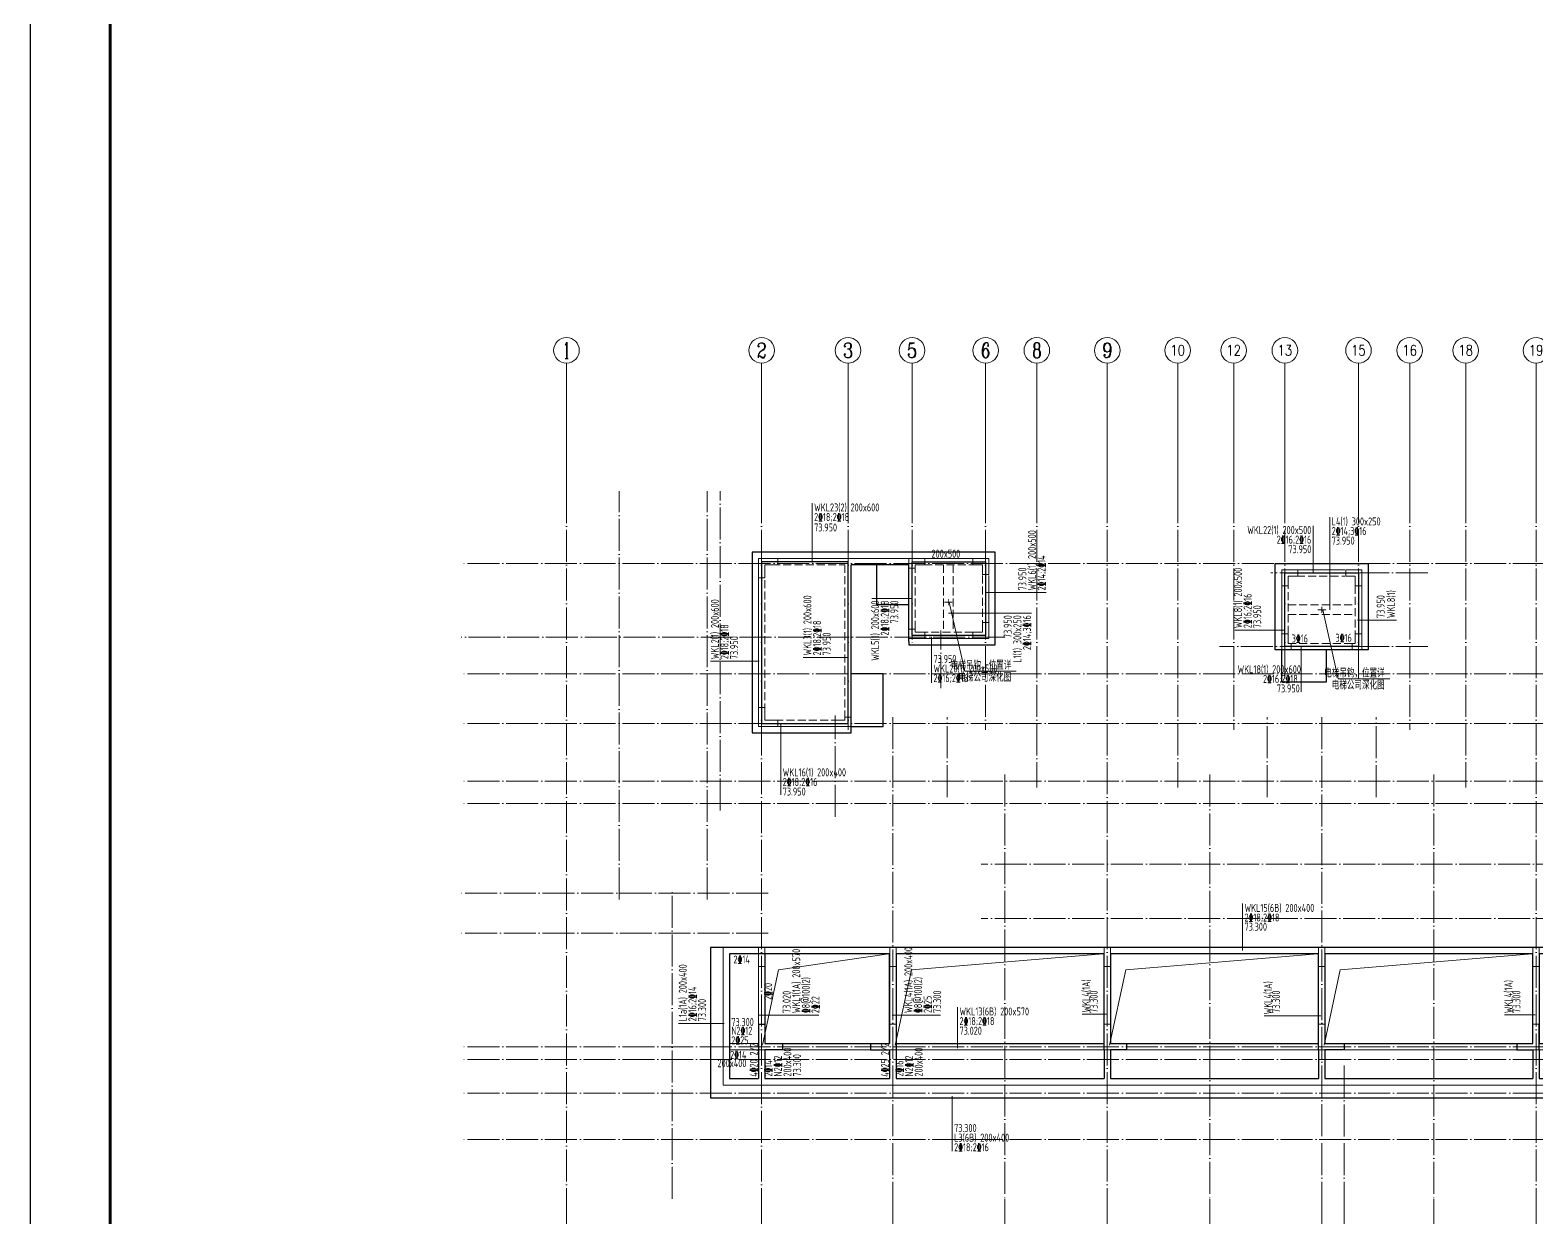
# Model space of a CAD drawing. Extents: x -129922 to 1190196, y -520662 to 139923.
# Drawn here: x 882211 to 929296, y -498161 to -461052 of the extents above; entities that cross this region are included whole.
import ezdxf
from ezdxf.enums import TextEntityAlignment as Align

# ---------------------------------------------------------------- set-up
doc = ezdxf.new("R2010")
doc.units = 0
doc.header["$LTSCALE"] = 1000
doc.header["$MEASUREMENT"] = 0
doc.linetypes.add('DASH', pattern=[0.35, 0.25, -0.1])
doc.linetypes.add('DOTE', pattern=[2.42, 2, -0.2, 0.02, -0.2])
for name, color, linetype, lineweight in [('A-平面-屋面线', 40, 'Continuous', 30), ('A-标注-轴号', 3, 'Continuous', 15), ('A-标注-轴号文字', 7, 'Continuous', 15), ('A-轴线-塔楼', 1, 'DOTE', 9), ('A-轴线-隔墙', 41, 'DOTE', 9), ('S-墙柱-WALL', 6, 'Continuous', 20), ('S-板-BEAM', 4, 'DASH', 20), ('S-板-BEAM-CON', 2, 'Continuous', 20), ('S-板-文字', 7, 'Continuous', 20), ('S-板-楼板负筋文字', 7, 'Continuous', 20), ('S-板-洞口边线', 211, 'Continuous', 20), ('S-梁-垂直原位标注', 140, 'Continuous', 20), ('S-梁-垂直集中标注', 45, 'Continuous', 20), ('S-通用-TEXT', 7, 'Continuous', 20)]:
    doc.layers.add(name, color=color, linetype=linetype, lineweight=lineweight)
doc.layers.add('Y-云图图框', color=7, linetype='Continuous')
doc.styles.add('_TCH_AXIS', font='COMPLEX.shx', dxfattribs={"bigfont": 'hztxt.shx'})
doc.styles.add('_YT_Name', font='', dxfattribs={"width": 0.8})
doc.styles.add('_YT_Sign_Text', font='ros.shx', dxfattribs={"width": 0.8, "bigfont": 'hztxt.shx'})
doc.styles.add('BW_Rein', font='tssdeng.shx', dxfattribs={"width": 0.7, "bigfont": 'hztxt.shx'})
doc.styles.add('COMPLEX', font='COMPLEX')
doc.styles.get("Standard").update_dxf_attribs({"font": 'gbenor.shx', "bigfont": 'gbcbig.shx'})
doc.styles.add('TSSD_Rein', font='tssdeng.shx', dxfattribs={"width": 0.7, "bigfont": 'hztxt.shx'})
doc.styles.get('_YT_Name').set_extended_font_data('SimHei')

# ---------------------------------------------------------------- blocks, each defined once
blk = doc.blocks.new('ECMCTK_A1_横_单行图名--0')
at = {"color": 4}
blk.add_lwpolyline([(0, 0), (841, 0), (841, 594), (0, 594)], close=True, dxfattribs=at)
at = {"const_width": 1}
blk.add_lwpolyline([(25, 10), (831, 10), (831, 584), (25, 584)], close=True, dxfattribs=at)
at = {"color": 80, "flags": 3}
for tag, height, p in [('YTHQINS', 3, (34.31, 585.5)), ('ECMCKEY', 3, (292.07, 288.23)), ('YTTQINS', 5.62, (848.03, 12.81)), ('YTFRAME', 3, (652.76, 5.84)), ('YTBARCODE_T1', 3, (749.78, 5.95))]:
    blk.add_attdef(tag, text='', height=height, dxfattribs=at).set_placement(p, align=Align.MIDDLE_CENTER)
for tag, height, style, width, p in [('证书编号', 4, '_YT_Sign_Text', 0.8, (708.87, 43.81)), ('审查批准号', 4, '_YT_Sign_Text', 0.8, (761.06, 43.81)), ('工程号', 4, '_YT_Sign_Text', 0.5, (804.08, 44.12)), ('设计单位', 6, '_YT_Name', 0.8, (623.75, 38.6)), ('建设单位', 4, '_YT_Sign_Text', 0.8, (734.96, 36.11)), ('阶段', 4, '_YT_Sign_Text', 0.8, (804.08, 35.81)), ('项目号', 4, '_YT_Sign_Text', 0.5, (822.08, 33.72)), ('项目名称', 4, '_YT_Sign_Text', 0.8, (734.96, 28.11)), ('专业', 4, '_YT_Sign_Text', 0.8, (804.08, 27.31)), ('图纸编号', 4, '_YT_Sign_Text', 0.5, (803.93, 19.36)), ('图纸名称', 4.5, '_YT_Name', 0.8, (735.39, 15.06)), ('出图比例', 4.2, '_YT_Sign_Text', 0.8, (681.82, 11.78)), ('日期', 4, '_YT_Sign_Text', 0.5, (803.88, 12.13)), ('版本号', 4, '_YT_Sign_Text', 0.8, (822.08, 13))]:
    blk.add_attdef(tag, text='', height=height, dxfattribs=dict(style=style, width=width)).set_placement(p, align=Align.CENTER)
at = {"style": '_YT_Sign_Text', "width": 0.8, "flags": 3}
for tag, p, height in [('{审定人}', (605.87, 26.45), 6.24), ('{校对人}', (658.35, 26.53), 6.24), ('[审定人]', (590.95, 27.81), 4.1), ('[校对人]', (642.23, 27.82), 4.1), ('[审核人]', (591.01, 19.76), 4.1), ('{审核人}', (606.98, 18.44), 6.24), ('[设计人]', (642.47, 20.21), 4.1), ('{设计人}', (658.48, 18.54), 6.24), ('[项目负责人]', (590.78, 12.01), 4.1), ('{项目负责人}', (608.28, 10.72), 6.24), ('[专业负责人]', (642.74, 11.77), 4.1), ('{专业负责人}', (658.58, 10.36), 6.24)]:
    blk.add_attdef(tag, p, '', height=height, dxfattribs=at)
at = {"color": 80, "flags": 3}
for tag, p in [('YTQRCODE', (551.04, 11.91)), ('YTBZSIT', (25, 10)), ('EXT_TK_LEFT', (25, 10))]:
    blk.add_attdef(tag, p, '', height=3, dxfattribs=at)
blk = doc.blocks.new('sgfdjhgfjhgkjhgk')
at = {"layer": 'S-墙柱-WALL'}
for points in [[(6293713, -1543307), (6294313, -1543307), (6294313, -1543507), (6293913, -1543507), (6293913, -1543907), (6293713, -1543907)], [(6298413, -1543307), (6298913, -1543307), (6298913, -1543507), (6298613, -1543507), (6298613, -1543607), (6298413, -1543607)], [(6300913, -1543307), (6300413, -1543307), (6300413, -1543507), (6300713, -1543507), (6300713, -1543807), (6300913, -1543807)], [(6323613, -1544007), (6323613, -1543307), (6323113, -1543307), (6323113, -1543907), (6323413, -1543907), (6323413, -1544007)], [(6328913, -1543307), (6328313, -1543307), (6328313, -1543507), (6328713, -1543507), (6328713, -1543907), (6328913, -1543907)], [(6310063, -1543657), (6310563, -1543657), (6310563, -1543857), (6310263, -1543857), (6310263, -1544157), (6310063, -1544157)], [(6312563, -1543657), (6312063, -1543657), (6312063, -1543857), (6312363, -1543857), (6312363, -1544157), (6312563, -1544157)], [(6320913, -1543907), (6320913, -1544207), (6320713, -1544207), (6320713, -1543707), (6321213, -1543707), (6321213, -1543907)], [(6300913, -1545807), (6300413, -1545807), (6300413, -1545607), (6300713, -1545607), (6300713, -1545307), (6300913, -1545307)], [(6298413, -1545807), (6298913, -1545807), (6298913, -1545607), (6298613, -1545607), (6298613, -1545507), (6298413, -1545507)], [(6310063, -1546157), (6310363, -1546157), (6310363, -1545957), (6310263, -1545957), (6310263, -1545657), (6310063, -1545657)], [(6312563, -1546157), (6312263, -1546157), (6312263, -1545957), (6312363, -1545957), (6312363, -1545657), (6312563, -1545657)], [(6320913, -1545907), (6321213, -1545907), (6321213, -1546107), (6320713, -1546107), (6320713, -1545607), (6320913, -1545607)], [(6323413, -1545907), (6323413, -1545807), (6323613, -1545807), (6323613, -1546107), (6323113, -1546107), (6323113, -1545907)], [(6293713, -1548557), (6293713, -1547957), (6293913, -1547957), (6293913, -1548357), (6294313, -1548357), (6294313, -1548557)], [(6328913, -1548557), (6328913, -1547957), (6328713, -1547957), (6328713, -1548357), (6328313, -1548357), (6328313, -1548557)], [(6296613, -1548257), (6296613, -1548557), (6296113, -1548557), (6296113, -1548357), (6296413, -1548357), (6296413, -1548257)], [(6326013, -1548257), (6326013, -1548557), (6326513, -1548557), (6326513, -1548357), (6326213, -1548357), (6326213, -1548257)], [(6293713, -1555457), (6293913, -1555457), (6293913, -1556057), (6293713, -1556057)], [(6297813, -1555457), (6298013, -1555457), (6298013, -1556057), (6297813, -1556057)], [(6304513, -1555457), (6304713, -1555457), (6304713, -1556057), (6304513, -1556057)], [(6311213, -1555457), (6311413, -1555457), (6311413, -1556057), (6311213, -1556057)], [(6318113, -1555457), (6317913, -1555457), (6317913, -1556057), (6318113, -1556057)], [(6324813, -1555457), (6324613, -1555457), (6324613, -1556057), (6324813, -1556057)], [(6328913, -1555457), (6328713, -1555457), (6328713, -1556057), (6328913, -1556057)], [(6293713, -1558657), (6293713, -1557857), (6293913, -1557857), (6293913, -1558457), (6294463, -1558457), (6294463, -1558657)], [(6298013, -1558657), (6298013, -1557857), (6297813, -1557857), (6297813, -1558457), (6297213, -1558457), (6297213, -1558657)], [(6304513, -1558657), (6304513, -1557857), (6304713, -1557857), (6304713, -1558457), (6305213, -1558457), (6305213, -1558657)], [(6311213, -1558657), (6311213, -1557857), (6311413, -1557857), (6311413, -1558457), (6312013, -1558457), (6312013, -1558657)], [(6318113, -1558657), (6318113, -1557857), (6317913, -1557857), (6317913, -1558457), (6317413, -1558457), (6317413, -1558657)], [(6324613, -1558657), (6324613, -1557857), (6324813, -1557857), (6324813, -1558457), (6325413, -1558457), (6325413, -1558657)], [(6328913, -1558657), (6328913, -1557857), (6328713, -1557857), (6328713, -1558457), (6328163, -1558457), (6328163, -1558657)]]:
    blk.add_lwpolyline(points, close=True, dxfattribs=at)
blk = doc.blocks.new('20191016.15220414')
at = {"layer": 'S-板-BEAM', "const_width": 30}
for points in [[(258, 2477), (0, 2477)], [(129, 2577), (129, 2377)]]:
    blk.add_lwpolyline(points, dxfattribs=at)
at = {"layer": 'S-板-楼板负筋文字'}
blk.add_lwpolyline([(160, 2476), (646, 321), (2254, 321)], dxfattribs=at)
at = {"layer": 'S-板-楼板负筋文字', "style": 'BW_Rein', "width": 0.7}
for s, p in [('电梯吊钩，位置详', (2097, 369)), ('电梯公司深化图', (2097, -6))]:
    blk.add_text(s, height=250, dxfattribs=at).set_placement(p, align=Align.RIGHT)
blk = doc.blocks.new('sdgfjhgfjhgkj')
at = {"layer": 'S-板-BEAM'}
for p, q in [((6595216, -1655004), (6597491, -1655004)), ((6597491, -1655004), (6597491, -1659854)), ((6599966, -1655004), (6601491, -1655004)), ((6627291, -1655004), (6627291, -1659854)), ((6629566, -1655004), (6627291, -1655004)), ((6594991, -1659579), (6594991, -1655354)), ((6599691, -1657004), (6599691, -1655104)), ((6601791, -1655329), (6601791, -1656854)), ((6611616, -1655354), (6613116, -1655354)), ((6624191, -1655404), (6622291, -1655404)), ((6624491, -1657404), (6624491, -1655504)), ((6629791, -1659579), (6629791, -1655354)), ((6611341, -1657154), (6611341, -1655654)), ((6613441, -1655654), (6613441, -1657154)), ((6621991, -1655579), (6621991, -1657104)), ((6601491, -1657104), (6599966, -1657104)), ((6613341, -1657454), (6611441, -1657454)), ((6622291, -1657404), (6624191, -1657404)), ((6597316, -1659854), (6595216, -1659854)), ((6627466, -1659854), (6629566, -1659854))]:
    blk.add_line(p, q, dxfattribs=at)
for points in [[(6600578, -1655004), (6600578, -1657104)], [(6600878, -1655004), (6600878, -1657104)], [(6623091, -1655404), (6623091, -1657404)], [(6623391, -1655404), (6623391, -1657404)], [(6611341, -1656254), (6613441, -1656254)], [(6611341, -1656554), (6613441, -1656554)]]:
    blk.add_lwpolyline(points, dxfattribs=at)
at = {"layer": 'S-板-BEAM-CON'}
for p, q in [((6597566, -1654804), (6595216, -1654804)), ((6599466, -1654804), (6597566, -1654804)), ((6597691, -1659854), (6597691, -1655004)), ((6597691, -1655004), (6599466, -1655004)), ((6601491, -1654804), (6599966, -1654804)), ((6624691, -1654804), (6627216, -1654804)), ((6627091, -1655004), (6624691, -1655004)), ((6627091, -1659854), (6627091, -1655004)), ((6627216, -1654804), (6629566, -1654804)), ((6594791, -1655354), (6594791, -1659579)), ((6599491, -1655104), (6599491, -1657004)), ((6601991, -1656854), (6601991, -1655329)), ((6613116, -1655154), (6611616, -1655154)), ((6622291, -1655204), (6624191, -1655204)), ((6624691, -1655504), (6624691, -1657404)), ((6629991, -1655354), (6629991, -1659579)), ((6611141, -1655654), (6611141, -1657154)), ((6613641, -1657154), (6613641, -1655654)), ((6621791, -1657104), (6621791, -1655579)), ((6599966, -1657304), (6601491, -1657304)), ((6611441, -1657654), (6613341, -1657654)), ((6624191, -1657604), (6622291, -1657604)), ((6595216, -1660054), (6597316, -1660054)), ((6629566, -1660054), (6627466, -1660054)), ((6594791, -1666954), (6593691, -1666954)), ((6593691, -1666954), (6593691, -1671254)), ((6593891, -1667154), (6594791, -1667154)), ((6593891, -1667154), (6593891, -1669954)), ((6598891, -1666954), (6594991, -1666954)), ((6594991, -1667154), (6598891, -1667154)), ((6605591, -1666954), (6599091, -1666954)), ((6599091, -1667154), (6605591, -1667154)), ((6612291, -1666954), (6605791, -1666954)), ((6605791, -1667154), (6612291, -1667154)), ((6618991, -1666954), (6612491, -1666954)), ((6612491, -1667154), (6618991, -1667154)), ((6625691, -1666954), (6619191, -1666954)), ((6619191, -1667154), (6625691, -1667154)), ((6629791, -1666954), (6625891, -1666954)), ((6625891, -1667154), (6629791, -1667154)), ((6631091, -1666954), (6629991, -1666954)), ((6629991, -1667154), (6630891, -1667154)), ((6630891, -1669954), (6630891, -1667154)), ((6631091, -1671254), (6631091, -1666954)), ((6594791, -1667454), (6594791, -1669654)), ((6594991, -1669654), (6594991, -1667454)), ((6598891, -1667454), (6598891, -1669654)), ((6599091, -1669654), (6599091, -1667454)), ((6605591, -1667454), (6605591, -1669654)), ((6605791, -1669654), (6605791, -1667454)), ((6612291, -1667454), (6612291, -1669654)), ((6612491, -1669654), (6612491, -1667454)), ((6618991, -1667454), (6618991, -1669654)), ((6619191, -1669654), (6619191, -1667454)), ((6625691, -1667454), (6625691, -1669654)), ((6625891, -1669654), (6625891, -1667454)), ((6629791, -1667454), (6629791, -1669654)), ((6629991, -1669654), (6629991, -1667454)), ((6594791, -1669954), (6593891, -1669954)), ((6598891, -1669954), (6595291, -1669954)), ((6605591, -1669954), (6599391, -1669954)), ((6612291, -1669954), (6606091, -1669954)), ((6618691, -1669954), (6612791, -1669954)), ((6625391, -1669954), (6619191, -1669954)), ((6629491, -1669954), (6625891, -1669954)), ((6630891, -1669954), (6629991, -1669954)), ((6593891, -1670154), (6594791, -1670154)), ((6593891, -1670154), (6593891, -1671054)), ((6594791, -1670154), (6594791, -1671054)), ((6594991, -1671054), (6594991, -1670154)), ((6595291, -1670154), (6598891, -1670154)), ((6598891, -1670154), (6598891, -1671054)), ((6599091, -1670154), (6605591, -1670154)), ((6599091, -1671054), (6599091, -1670154)), ((6605591, -1670154), (6605591, -1671054)), ((6605791, -1671054), (6605791, -1670154)), ((6606091, -1670154), (6612291, -1670154)), ((6612291, -1670154), (6612291, -1671054)), ((6612491, -1671054), (6612491, -1670154)), ((6612791, -1670154), (6618691, -1670154)), ((6618991, -1670154), (6618991, -1671054)), ((6619191, -1670154), (6625391, -1670154)), ((6619191, -1671054), (6619191, -1670154)), ((6625691, -1670154), (6625691, -1671054)), ((6625891, -1670154), (6629491, -1670154)), ((6625891, -1671054), (6625891, -1670154)), ((6629791, -1670154), (6629791, -1671054)), ((6629991, -1670154), (6630891, -1670154)), ((6629991, -1671054), (6629991, -1670154)), ((6630891, -1671054), (6630891, -1670154)), ((6593691, -1671254), (6631091, -1671254)), ((6593891, -1671054), (6594791, -1671054)), ((6594991, -1671054), (6598891, -1671054)), ((6599091, -1671054), (6605591, -1671054)), ((6605791, -1671054), (6612291, -1671054)), ((6612491, -1671054), (6618991, -1671054)), ((6619191, -1671054), (6625691, -1671054)), ((6625891, -1671054), (6629791, -1671054)), ((6629991, -1671054), (6630891, -1671054))]:
    blk.add_line(p, q, dxfattribs=at)
at = {"layer": 'S-通用-TEXT', "ltscale": 0.2}
for p in [(6600595, -1658640), (6612263, -1658885), (6623123, -1658745)]:
    blk.add_blockref('20191016.15220414', p, dxfattribs=at)
blk = doc.blocks.new('sfdhggfjgfjhj')
at = {"layer": 'A-平面-屋面线'}
for p, q in [((6726805, -1666485), (6724105, -1666485)), ((6724105, -1666485), (6724105, -1671535)), ((6726805, -1671535), (6726805, -1666485)), ((6728705, -1666585), (6726905, -1666585)), ((6726905, -1671725), (6726905, -1666585)), ((6728705, -1668975), (6728705, -1666585)), ((6756405, -1671535), (6756405, -1666485)), ((6756405, -1666485), (6759105, -1666485)), ((6759105, -1666485), (6759105, -1671535)), ((6724105, -1671535), (6726805, -1671535)), ((6759105, -1671535), (6756405, -1671535)), ((6724005, -1680935), (6724005, -1682635)), ((6724205, -1681735), (6724205, -1682635)), ((6734805, -1681735), (6734805, -1682635)), ((6735005, -1681735), (6735005, -1682635)), ((6741505, -1681735), (6741505, -1682635)), ((6741705, -1681735), (6741705, -1682635)), ((6748205, -1681735), (6748205, -1682635)), ((6748405, -1681735), (6748405, -1682635)), ((6754905, -1681535), (6754905, -1682635)), ((6755105, -1681735), (6755105, -1682635)), ((6759005, -1681735), (6759005, -1682635)), ((6759205, -1681735), (6759205, -1682635))]:
    blk.add_line(p, q, dxfattribs=at)
for points in [[(6728705, -1668975), (6728705, -1669085), (6731405, -1669085), (6731405, -1666185), (6723805, -1666185), (6723805, -1671835), (6726905, -1671835), (6726905, -1671725)], [(6753905, -1669275), (6753905, -1669385), (6750805, -1669385), (6750805, -1666585), (6753205, -1666585), (6753205, -1666185), (6759405, -1666185), (6759405, -1671835), (6756305, -1671835), (6756305, -1671725)], [(6728705, -1667835), (6727705, -1667835), (6727705, -1666585)], [(6753905, -1669275), (6753905, -1666485), (6756305, -1666485), (6756305, -1671725)], [(6751105, -1669085), (6753805, -1669085), (6753805, -1666885), (6751105, -1666885), (6751105, -1669085)], [(6753905, -1667885), (6754905, -1667885), (6754905, -1669185), (6753905, -1669185)], [(6740355, -1669235), (6740355, -1670235), (6741755, -1670235), (6741755, -1669235)], [(6751005, -1669385), (6751005, -1670085), (6752705, -1670085), (6752705, -1669385)], [(6726905, -1671635), (6727905, -1671635), (6727905, -1669985), (6726905, -1669985)], [(6756305, -1671635), (6755305, -1671635), (6755305, -1670135), (6756305, -1670135)], [(6722505, -1678535), (6722505, -1683235), (6760705, -1683235), (6760705, -1678535)], [(6759005, -1678535), (6722505, -1678535)], [(6755105, -1681535), (6759005, -1681535), (6759005, -1678535)], [(6759005, -1678535), (6760705, -1678535)], [(6759205, -1682635), (6760105, -1682635), (6760105, -1678535)], [(6723105, -1678735), (6723105, -1682635), (6724005, -1682635)], [(6728105, -1678735), (6723105, -1678735)], [(6724205, -1678735), (6724205, -1681535), (6728105, -1681535)], [(6728105, -1681535), (6728105, -1678735)], [(6734805, -1678735), (6728305, -1678735)], [(6728305, -1678735), (6728305, -1681535)], [(6734805, -1681535), (6734805, -1678735)], [(6741505, -1678735), (6735005, -1678735)], [(6735005, -1678735), (6735005, -1681535)], [(6741505, -1681535), (6741505, -1678735)], [(6748205, -1678735), (6741705, -1678735)], [(6741705, -1678735), (6741705, -1681535)], [(6748205, -1681535), (6748205, -1678735)], [(6754905, -1678735), (6748405, -1678735)], [(6748405, -1678735), (6748405, -1681535)], [(6754905, -1681535), (6754905, -1678735)], [(6759005, -1678735), (6755105, -1678735)], [(6755105, -1678735), (6755105, -1681535)], [(6724005, -1680935), (6724205, -1680935), (6724205, -1681535), (6724755, -1681535), (6724755, -1681735), (6724205, -1681735)], [(6734805, -1681735), (6734805, -1680935)], [(6741505, -1681735), (6741505, -1680935)], [(6748405, -1681735), (6748405, -1681735), (6748405, -1680935)], [(6759205, -1681735), (6759205, -1681735), (6759205, -1680935), (6759005, -1680935)], [(6727505, -1681535), (6727505, -1681735), (6728105, -1681735)], [(6728105, -1681735), (6728105, -1682635)], [(6728305, -1681535), (6734805, -1681535)], [(6728305, -1681535), (6728305, -1682635)], [(6735005, -1681535), (6741505, -1681535)], [(6735505, -1681535), (6735505, -1681735), (6735005, -1681735)], [(6741705, -1681535), (6748205, -1681535)], [(6742305, -1681535), (6742305, -1681735), (6741705, -1681735)], [(6747705, -1681535), (6747705, -1681735), (6748205, -1681735)], [(6748405, -1681535), (6754905, -1681535)], [(6755705, -1681535), (6755705, -1681735), (6755105, -1681735)], [(6758455, -1681535), (6758455, -1681735), (6759005, -1681735)], [(6724205, -1682635), (6728105, -1682635)], [(6728305, -1682635), (6734805, -1682635)], [(6735005, -1682635), (6741505, -1682635)], [(6741705, -1682635), (6748205, -1682635)], [(6748405, -1682635), (6754905, -1682635)], [(6755105, -1682635), (6759005, -1682635)]]:
    blk.add_lwpolyline(points, dxfattribs=at)
for points in [[(6731105, -1666485), (6731105, -1668785), (6728805, -1668785), (6728805, -1666485)], [(6740155, -1666535), (6743055, -1666535), (6743055, -1669235), (6740155, -1669235)], [(6740455, -1666835), (6742755, -1666835), (6742755, -1669135), (6740455, -1669135)]]:
    blk.add_lwpolyline(points, close=True, dxfattribs=at)
blk = doc.blocks.new('_AXISO')
blk.add_circle((0, 0), 0.5)
at = {"layer": 'S-板-文字', "style": 'COMPLEX', "width": 1.041667}
blk.add_attdef('A', text='', height=0.56, dxfattribs=at).set_placement((-0.25, -0.28), (0.25, -0.28), align=Align.FIT)
blk = doc.blocks.new('ZHOUWANG3')
at = {"layer": 'A-标注-轴号'}
for p, q in [((88652, 248942), (88652, 252942)), ((94752, 248942), (94752, 252942)), ((97452, 248942), (97452, 252942)), ((99452, 248942), (99452, 252942)), ((101752, 248942), (101752, 252942)), ((103352, 248942), (103352, 252942)), ((105552, 248942), (105552, 252942)), ((107752, 248942), (107752, 252942)), ((109502, 248942), (109502, 252942)), ((111102, 248942), (111102, 252942)), ((113402, 248942), (113402, 252942)), ((115002, 248942), (115002, 252942)), ((116752, 248942), (116752, 252942)), ((118952, 248942), (118952, 252942)), ((88652, 226834), (88652, 222834)), ((94752, 226834), (94752, 222834)), ((98852, 226834), (98852, 222834)), ((102352, 226834), (102352, 222834)), ((105552, 226834), (105552, 222834)), ((108752, 226834), (108752, 222834)), ((112252, 226834), (112252, 222834)), ((112952, 226834), (112952, 222834)), ((115752, 226834), (115752, 222834)), ((118952, 226834), (118952, 222834))]:
    blk.add_line(p, q, dxfattribs=at)
at = {"layer": 'A-轴线-塔楼', "linetype": 'DOTE', "ltscale": 0.5}
for p, q in [((88652, 248942), (88652, 226834)), ((94752, 248942), (94752, 226834)), ((97452, 248942), (97452, 241486)), ((99452, 248942), (99452, 244136)), ((101752, 248942), (101752, 241486)), ((103352, 248942), (103352, 239686)), ((105552, 248942), (105552, 226834)), ((107752, 248942), (107752, 239686)), ((109502, 248942), (109502, 241486)), ((111102, 248942), (111102, 242986)), ((113402, 248942), (113402, 243076)), ((115002, 248942), (115002, 241486)), ((116752, 248942), (116752, 239686)), ((118952, 248942), (118952, 226834)), ((139798, 246686), (85362, 246686)), ((115570, 246386), (110660, 246386)), ((102322, 244386), (85362, 244386)), ((115570, 244086), (109062, 244086)), ((139798, 243236), (85362, 243236)), ((139798, 241686), (85362, 241686)), ((98852, 241886), (98852, 226834)), ((112252, 241886), (112252, 226834)), ((139798, 239886), (85362, 239886)), ((102352, 240086), (102352, 226834)), ((108752, 240086), (108752, 226834)), ((115752, 240086), (115752, 226834)), ((139798, 239186), (85362, 239186)), ((122394, 235586), (101608, 235586)), ((139798, 231586), (85362, 231586)), ((112952, 230993), (112952, 226834)), ((139798, 228686), (85362, 228686))]:
    blk.add_line(p, q, dxfattribs=at)
at = {"layer": 'A-轴线-隔墙', "ltscale": 0.5}
for p, q in [((90302, 236186), (90302, 248942)), ((93052, 236186), (93052, 248942)), ((93452, 238966), (93452, 248942)), ((100352, 242784), (100352, 244586)), ((97052, 238770), (97052, 241936)), ((100552, 239386), (100552, 241886)), ((110552, 239386), (110552, 241886)), ((113952, 239386), (113952, 241886)), ((122394, 237286), (101608, 237286)), ((94952, 236386), (85362, 236386)), ((91952, 226834), (91952, 236486)), ((94952, 235136), (85362, 235136)), ((139798, 231186), (85362, 231186)), ((139798, 230136), (85362, 230136))]:
    blk.add_line(p, q, dxfattribs=at)
at = {"layer": 'A-标注-轴号'}
ref = blk.add_blockref('_AXISO', (88652, 253342), dxfattribs=dict(at, xscale=800, yscale=800, zscale=800))
ref.add_attrib('A', '1', dxfattribs={"layer": 'A-标注-轴号文字', "height": 515, "style": '_TCH_AXIS'}).set_placement((88542, 253085), (88762, 253085), align=Align.FIT)
ref = blk.add_blockref('_AXISO', (94752, 253342), dxfattribs=dict(at, xscale=800, yscale=800, zscale=800))
ref.add_attrib('A', '2', dxfattribs={"layer": 'A-标注-轴号文字', "height": 466, "style": '_TCH_AXIS'}).set_placement((94597, 253109), (94907, 253109), align=Align.FIT)
ref = blk.add_blockref('_AXISO', (97452, 253342), dxfattribs=dict(at, xscale=800, yscale=800, zscale=800))
ref.add_attrib('A', '3', dxfattribs={"layer": 'A-标注-轴号文字', "height": 466, "style": '_TCH_AXIS'}).set_placement((97297, 253109), (97607, 253109), align=Align.FIT)
ref = blk.add_blockref('_AXISO', (99452, 253342), dxfattribs=dict(at, xscale=800, yscale=800, zscale=800))
ref.add_attrib('A', '5', dxfattribs={"layer": 'A-标注-轴号文字', "height": 466, "style": '_TCH_AXIS'}).set_placement((99297, 253109), (99607, 253109), align=Align.FIT)
ref = blk.add_blockref('_AXISO', (101752, 253342), dxfattribs=dict(at, xscale=800, yscale=800, zscale=800))
ref.add_attrib('A', '6', dxfattribs={"layer": 'A-标注-轴号文字', "height": 466, "style": '_TCH_AXIS'}).set_placement((101597, 253109), (101907, 253109), align=Align.FIT)
ref = blk.add_blockref('_AXISO', (103352, 253342), dxfattribs=dict(at, xscale=800, yscale=800, zscale=800))
ref.add_attrib('A', '8', dxfattribs={"layer": 'A-标注-轴号文字', "height": 466, "style": '_TCH_AXIS'}).set_placement((103197, 253109), (103507, 253109), align=Align.FIT)
ref = blk.add_blockref('_AXISO', (105552, 253342), dxfattribs=dict(at, xscale=800, yscale=800, zscale=800))
ref.add_attrib('A', '9', dxfattribs={"layer": 'A-标注-轴号文字', "height": 466, "style": '_TCH_AXIS'}).set_placement((105397, 253109), (105707, 253109), align=Align.FIT)
ref = blk.add_blockref('_AXISO', (107752, 253342), dxfattribs=dict(at, xscale=800, yscale=800, zscale=800))
ref.add_attrib('A', '10', dxfattribs={"layer": 'A-标注-轴号文字', "height": 328.4, "style": '_TCH_AXIS'}).set_placement((107525, 253178), (107979, 253178), align=Align.FIT)
ref = blk.add_blockref('_AXISO', (109502, 253342), dxfattribs=dict(at, xscale=800, yscale=800, zscale=800))
ref.add_attrib('A', '12', dxfattribs={"layer": 'A-标注-轴号文字', "height": 328.4, "style": '_TCH_AXIS'}).set_placement((109275, 253178), (109729, 253178), align=Align.FIT)
ref = blk.add_blockref('_AXISO', (111102, 253342), dxfattribs=dict(at, xscale=800, yscale=800, zscale=800))
ref.add_attrib('A', '13', dxfattribs={"layer": 'A-标注-轴号文字', "height": 328.4, "style": '_TCH_AXIS'}).set_placement((110875, 253178), (111329, 253178), align=Align.FIT)
ref = blk.add_blockref('_AXISO', (113402, 253342), dxfattribs=dict(at, xscale=800, yscale=800, zscale=800))
ref.add_attrib('A', '15', dxfattribs={"layer": 'A-标注-轴号文字', "height": 328.4, "style": '_TCH_AXIS'}).set_placement((113175, 253178), (113629, 253178), align=Align.FIT)
ref = blk.add_blockref('_AXISO', (115002, 253342), dxfattribs=dict(at, xscale=800, yscale=800, zscale=800))
ref.add_attrib('A', '16', dxfattribs={"layer": 'A-标注-轴号文字', "height": 328.4, "style": '_TCH_AXIS'}).set_placement((114775, 253178), (115229, 253178), align=Align.FIT)
ref = blk.add_blockref('_AXISO', (116752, 253342), dxfattribs=dict(at, xscale=800, yscale=800, zscale=800))
ref.add_attrib('A', '18', dxfattribs={"layer": 'A-标注-轴号文字', "height": 328.4, "style": '_TCH_AXIS'}).set_placement((116525, 253178), (116979, 253178), align=Align.FIT)
ref = blk.add_blockref('_AXISO', (118952, 253342), dxfattribs=dict(at, xscale=800, yscale=800, zscale=800))
ref.add_attrib('A', '19', dxfattribs={"layer": 'A-标注-轴号文字', "height": 328.4, "style": '_TCH_AXIS'}).set_placement((118725, 253178), (119179, 253178), align=Align.FIT)

msp = doc.modelspace()

# ---------------------------------------------------------------- linework, layer by layer
at = {"layer": 'S-板-洞口边线'}
for p, q in [((909045.7, -489912.6), (905599.5, -490416.4)), ((915745.7, -489912.6), (909749.5, -490416.4)), ((922445.7, -489912.6), (916449.5, -490416.4)), ((929145.7, -489912.6), (923149.5, -490416.4)), ((905599.5, -490416.4), (905095.7, -492762.6)), ((909749.5, -490416.4), (909245.7, -492762.6)), ((916449.5, -490416.4), (915945.7, -492762.6)), ((923149.5, -490416.4), (922645.7, -492762.6))]:
    msp.add_line(p, q, dxfattribs=at)
at = {"layer": 'S-梁-垂直集中标注'}
for p, q in [((906647.1, -477687.6), (906647.1, -475829.9)), ((922821.1, -479162.6), (922821.1, -476266.6)), ((922309.3, -478012.6), (922309.3, -476535.8)), ((909745.7, -478810.7), (908511.8, -478810.7)), ((912070.7, -478619.4), (913961.9, -478619.4)), ((910908.2, -479269.3), (913504.3, -479269.3)), ((923695.7, -479483.3), (924910.1, -479483.3)), ((910376.8, -480012.6), (910376.8, -481441.3)), ((921395.7, -479800.1), (919858.6, -479800.1)), ((907745.7, -480651.6), (906366.2, -480651.6)), ((921931.3, -480312.6), (921931.3, -481726.1)), ((904995.7, -480769.9), (903474.3, -480769.9)), ((905665.8, -482712.6), (905665.8, -484947)), ((920097, -489812.6), (920097, -488343.2)), ((904995.7, -491828.6), (906856.3, -491828.6)), ((909145.7, -491823.3), (910661.8, -491823.3)), ((911190, -492862.6), (911190, -491579.1)), ((915845.7, -491794.5), (915085, -491794.5)), ((922545.7, -491854.3), (920770.5, -491854.3)), ((929245.7, -491815.3), (928282, -491815.3)), ((903895.7, -492083.8), (902470.8, -492083.8)), ((911022.8, -494362.6), (911022.8, -496079.9))]:
    msp.add_line(p, q, dxfattribs=at)

# ---------------------------------------------------------------- block references
for name, p in [('ZHOUWANG3', (810318.8, -724399)), ('sfdhggfjgfjhj', (-5819034.6, 1188822.8)), ('sdgfjhgfjhgkj', (-5689819.9, 1177241.6)), ('sgfdjhgfjhgkjhgk', (-5388742, 1065744.1))]:
    msp.add_blockref(name, p)
at = {"layer": 'Y-云图图框', "xscale": 100, "yscale": 100, "zscale": 100}
msp.add_blockref('ECMCTK_A1_横_单行图名--0', (882210.6, -519184.2), dxfattribs=at)

# ---------------------------------------------------------------- texts
at = {"layer": 'S-梁-垂直原位标注', "linetype": 'Continuous', "style": 'TSSD_Rein', "width": 0.7}
for s, p in [('200x500', (910828.1, -477535.2)), ('2\x8414', (904445.7, -490212.6))]:
    msp.add_text(s, height=250, dxfattribs=at).set_placement(p, align=Align.CENTER)
for s, p in [('3\x8416', (921634.2, -480183.1)), ('2\x8425', (904122.6, -492738.1)), ('N2\x8412', (904122.6, -492438.1))]:
    msp.add_text(s, height=250, dxfattribs=at).set_placement(p)
msp.add_text('3\x8416', height=250, dxfattribs=at).set_placement((923513.2, -480162.6), align=Align.RIGHT)
msp.add_text('2\x8420', height=250, rotation=90, dxfattribs=at).set_placement((905395.7, -491087.6), align=Align.CENTER)
at = {"layer": 'S-梁-垂直原位标注', "color": 6, "linetype": 'Continuous', "style": 'TSSD_Rein', "width": 0.7}
for p in [(910681, -491760.8), (915572.1, -491760.8), (921269.6, -491760.8), (928780.9, -491760.8), (906302.7, -493747.6)]:
    msp.add_text('73.300', height=250, rotation=90, dxfattribs=at).set_placement(p)
msp.add_text('73.300', height=250, dxfattribs=at).set_placement((904122.6, -492168.1))
at = {"layer": 'S-梁-垂直原位标注', "style": 'TSSD_Rein', "width": 0.7}
for s, p in [('2\x8414', (904595.4, -493192.8)), ('200x400', (904595.4, -493453.8))]:
    msp.add_text(s, height=250, dxfattribs=at).set_placement(p, align=Align.RIGHT)
at = {"layer": 'S-梁-垂直原位标注', "linetype": 'Continuous', "style": 'TSSD_Rein', "width": 0.7}
for s, p in [('4\x8420 2/2', (904950.4, -493753.1)), ('200x400', (906002.7, -493747.6)), ('4\x8425 2/2', (909050.4, -493753.1)), ('200x400', (910102.7, -493747.6)), ('2\x8414', (905402.7, -493747.6)), ('N2\x8412', (905702.7, -493747.6)), ('2\x8416', (909502.7, -493747.6)), ('N2\x8412', (909802.7, -493747.6))]:
    msp.add_text(s, height=250, rotation=90, dxfattribs=at).set_placement(p)
at = {"layer": 'S-梁-垂直集中标注', "linetype": 'Continuous', "style": 'TSSD_Rein', "width": 0.7}
for s, p in [('WKL23(2) 200x600', (906709.6, -476089.5)), ('2\x8418;2\x8418', (906709.6, -476389.5)), ('L4(1) 300x250', (922883.6, -476526.2)), ('2\x8414;3\x8416', (922883.6, -476826.2)), ('WKL20(1) 200x500', (910439.3, -481122)), ('2\x8416;2\x8416', (910439.3, -481422)), ('WKL18(1) 200x600', (919943.1, -481145.4)), ('2\x8416;2\x8418', (920738, -481445.4)), ('WKL16(1) 200x400', (905728.3, -484366.2)), ('2\x8418;2\x8416', (905728.3, -484666.2)), ('WKL15(6B) 200x400', (920159.5, -488602.8)), ('2\x8418;2\x8418', (920159.5, -488902.8)), ('WKL13(6B) 200x570', (911252.5, -491838.8)), ('2\x8418;2\x8418', (911252.5, -492138.8))]:
    msp.add_text(s, height=250, dxfattribs=at).set_placement(p)
at = {"layer": 'S-梁-垂直集中标注', "color": 6, "linetype": 'Continuous', "style": 'TSSD_Rein', "width": 0.7}
for s, p in [('73.950', (906709.6, -476715.4)), ('73.950', (922883.6, -477126.2)), ('73.950', (910439.3, -480822)), ('73.950', (921168.8, -481745.4)), ('73.950', (905728.3, -484966.2)), ('73.300', (920159.5, -489189)), ('73.020', (911252.5, -492438.8))]:
    msp.add_text(s, height=250, dxfattribs=at).set_placement(p)
at = {"layer": 'S-梁-垂直集中标注', "linetype": 'Continuous', "style": 'TSSD_Rein', "width": 0.7}
for s, p in [('WKL6(1) 200x500', (913642.6, -478556.9)), ('2\x8414;2\x8414', (913942.6, -478556.9)), ('WKL8(1) 200x500', (920081.1, -479737.6)), ('2\x8416;2\x8416', (920381.1, -479737.6)), ('WKL8(1)', (924862.1, -479420.8)), ('WKL2(1) 200x600', (903733.9, -480707.4)), ('WKL3(1) 200x600', (906625.8, -480589.1)), ('2\x8418;2\x8418', (904033.9, -480707.4)), ('2\x8418;2\x8418', (906925.8, -480589.1)), ('WKL1(1A) 200x570', (906275.6, -491766.1)), ('L1a(1A) 200x400', (902730.5, -492021.3)), ('2\x8416;2\x8414', (903030.5, -492021.3)), ('\x848@100(2)', (906575.6, -491766.1)), ('2\x8422', (906875.6, -491766.1))]:
    msp.add_text(s, height=250, rotation=90, dxfattribs=at).set_placement(p)
for s, p in [('WKL22(1) 200x500', (922246.8, -476795.4)), ('2\x8416;2\x8416', (922246.8, -477095.4))]:
    msp.add_text(s, height=250, dxfattribs=at).set_placement(p, align=Align.RIGHT)
at = {"layer": 'S-梁-垂直集中标注', "color": 6, "linetype": 'Continuous', "style": 'TSSD_Rein', "width": 0.7}
msp.add_text('73.950', height=250, dxfattribs=at).set_placement((922246.8, -477395.4), align=Align.RIGHT)
for s, p in [('73.950', (913342.6, -478556.9)), ('73.950', (924539.6, -479420.8)), ('73.950', (920681.1, -479737.6)), ('73.950', (904333.9, -480707.4)), ('73.950', (907225.8, -480589.1)), ('73.300', (903330.5, -492021.3)), ('73.020', (905975.6, -491766.1))]:
    msp.add_text(s, height=250, rotation=90, dxfattribs=at).set_placement(p)
at = {"layer": 'S-梁-垂直集中标注', "linetype": 'Continuous', "style": 'TSSD_Rein', "width": 0.7}
for s, p in [('WKL5(1) 200x600', (908741.8, -478873.2)), ('2\x8418;2\x8418', (909041.8, -478873.2)), ('L1(1) 300x250', (913185.1, -479331.8)), ('2\x8414;3\x8416', (913485.1, -479331.8))]:
    msp.add_text(s, height=250, rotation=90, dxfattribs=at).set_placement(p, align=Align.RIGHT)
at = {"layer": 'S-梁-垂直集中标注', "color": 6, "linetype": 'Continuous', "style": 'TSSD_Rein', "width": 0.7}
for p in [(909341.8, -478873.2), (912885.1, -479331.8)]:
    msp.add_text('73.950', height=250, rotation=90, dxfattribs=at).set_placement(p, align=Align.RIGHT)
at = {"layer": 'S-梁-垂直集中标注', "style": 'TSSD_Rein', "width": 0.7}
for s, p in [('WKL4(1A) 200x400', (909781, -491760.8)), ('\x848@100(2)', (910081, -491760.8)), ('WKL4(1A)', (915335, -491744.5)), ('WKL4(1A)', (921020.5, -491804.3)), ('WKL4(1A)', (928532, -491765.3)), ('2\x8425', (910381, -491760.8))]:
    msp.add_text(s, height=250, rotation=90, dxfattribs=at).set_placement(p)
at = {"layer": 'S-梁-垂直集中标注', "color": 6, "style": 'TSSD_Rein', "width": 0.7}
msp.add_text('73.300', height=250, dxfattribs=at).set_placement((911085.3, -495479.9))
at = {"layer": 'S-梁-垂直集中标注', "style": 'TSSD_Rein', "width": 0.7}
for s, p in [('L3(6B) 200x400', (911085.3, -495779.9)), ('2\x8418;2\x8416', (911085.3, -496079.9))]:
    msp.add_text(s, height=250, dxfattribs=at).set_placement(p)

doc.saveas('drawing.dxf')
